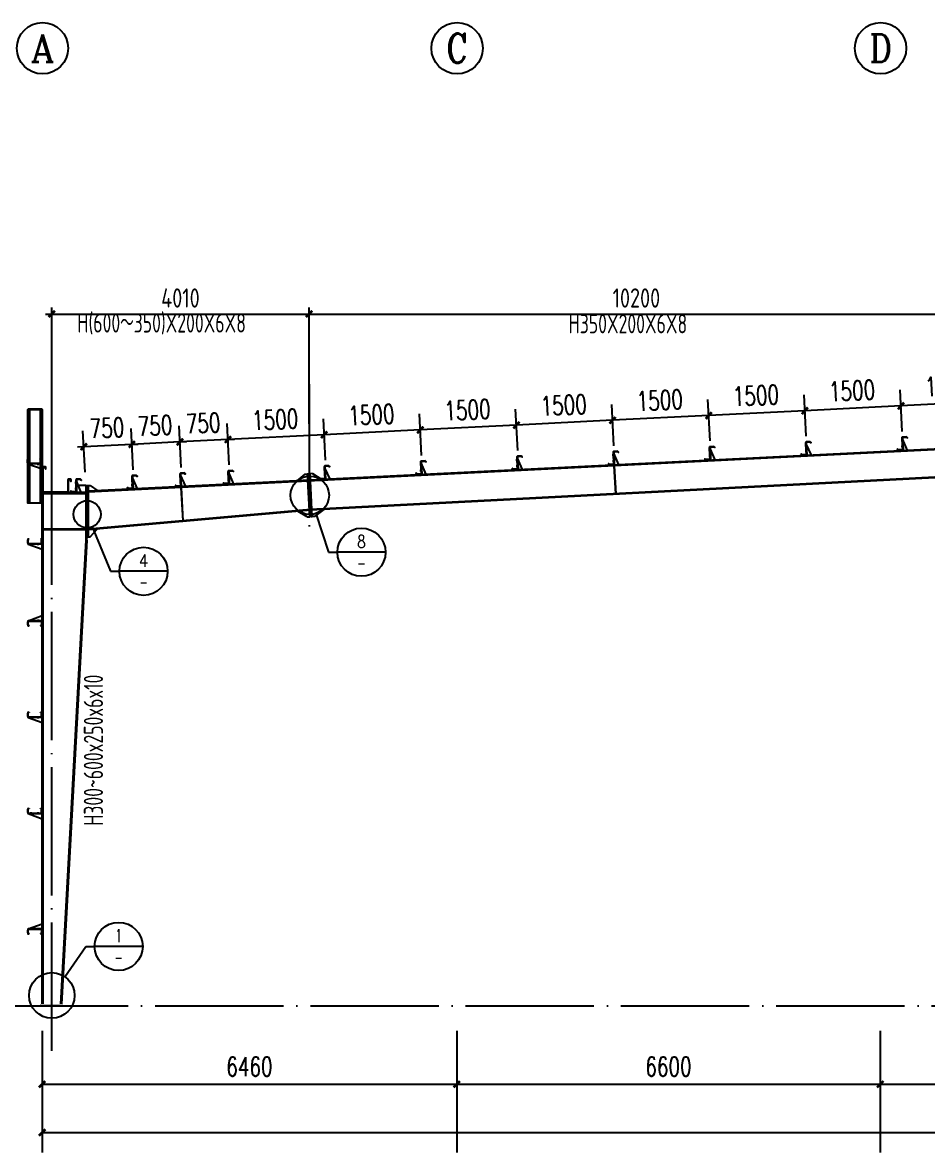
# Model space of a CAD drawing. Extents: x -89996 to 1006241, y -2176 to 440573.
# Drawn here: x 812289 to 826388, y 47293 to 64904 of the extents above; entities that cross this region are included whole.
import ezdxf
from ezdxf.enums import TextEntityAlignment as Align

# ---------------------------------------------------------------- set-up
doc = ezdxf.new("R2010")
doc.units = 0
doc.header["$LTSCALE"] = 1000
doc.header["$MEASUREMENT"] = 0
doc.linetypes.add('DOTE', pattern=[2.42, 2, -0.2, 0.02, -0.2])
for name, color, linetype in [('AXIS', 3, 'Continuous'), ('AXIS_DIM', 3, 'Continuous'), ('AXIS_TEXT', 7, 'Continuous'), ('DOTE', 1, 'DOTE'), ('GL', 150, 'Continuous'), ('GZ', 50, 'Continuous'), ('LT', 27, 'Continuous'), ('PUB_TEXT', 7, 'Continuous'), ('PZ', 202, 'Continuous'), ('TEXT', 7, 'Continuous'), ('天沟', 2, 'Continuous')]:
    doc.layers.add(name, color=color, linetype=linetype)
doc.styles.add('_TCH_AXIS', font='COMPLEX', dxfattribs={"bigfont": 'GBCBIG'})
doc.styles.add('_TCH_DIM_T3', font='SIMPLEX', dxfattribs={"width": 0.705882, "bigfont": 'GBCBIG'})
doc.styles.add('_TCH_LABEL', font='COMPLEX', dxfattribs={"bigfont": 'GBCBIG'})
doc.styles.add('TSSD_Dimension', font='Tssdeng.shx', dxfattribs={"width": 0.8, "bigfont": 'hztxt.shx'})
doc.styles.add('TSSD_Norm', font='tssdeng.shx', dxfattribs={"bigfont": 'hztxt.shx'})
doc.dimstyles.new('_TCH_ARCH&&100', dxfattribs={"dimtxt": 297.5, "dimasz": 100, "dimexe": 250, "dimexo": 300, "dimgap": 126.25, "dimtad": 1, "dimdec": 0, "dimzin": 0, "dimdsep": 46, "dimtxsty": '_TCH_DIM_T3', "dimblk": 'ARCHTICK', "dimcen": 0.09, "dimclrt": 7, "dimazin": 2, "dimtfac": 1, "dimtdec": 0, "dimtix": 1, "dimtmove": 2, "dimatfit": 3, "dimfxl": 0, "dimtolj": 1, "dimtzin": 0, "dimarcsym": 0})
doc.dimstyles.new('TCH_100_1', dxfattribs={"dimtxt": 297.5, "dimasz": 100, "dimexe": 250, "dimexo": 300, "dimgap": 126.25, "dimtad": 1, "dimdec": 0, "dimzin": 0, "dimdsep": 46, "dimtxsty": '_TCH_DIM_T3', "dimblk": 'ARCHTICK', "dimcen": 0.09, "dimclrd": 126, "dimclre": 126, "dimclrt": 7, "dimazin": 2, "dimtfac": 1, "dimtdec": 0, "dimtix": 1, "dimtmove": 2, "dimatfit": 3, "dimfxl": 0, "dimtolj": 1, "dimtzin": 0, "dimarcsym": 0})
doc.dimstyles.new('TSSD_100_100', dxfattribs={"dimtxt": 300, "dimasz": 100, "dimexe": 100, "dimexo": 250, "dimgap": 100, "dimtad": 1, "dimdec": 0, "dimzin": 0, "dimdsep": 46, "dimtxsty": 'TSSD_Dimension', "dimblk": 'ARCHTICK', "dimcen": 0, "dimdle": 100, "dimclrt": 7, "dimadec": 0, "dimazin": 0, "dimtfac": 1, "dimtdec": 0, "dimtix": 1, "dimtmove": 2, "dimatfit": 3, "dimfxl": 0, "dimtolj": 1, "dimtzin": 0, "dimarcsym": 0})

# ---------------------------------------------------------------- blocks, each defined once
blk = doc.blocks.new('4')
at = {"layer": 'LT', "color": 1, "linetype": 'Continuous'}
for p, q in [((1121054, 121886, -8), (1121014, 121884, -8)), ((1121054, 121886, -8), (1121014, 121884, -8)), ((1121058, 121794, -8), (1121019, 121792, -8)), ((1121058, 121794, -8), (1121019, 121792, -8))]:
    blk.add_line(p, q, dxfattribs=at)
at = {"layer": 'LT', "elevation": -8}
blk.add_lwpolyline([(1121032, 121929, -0.414214), (1121041, 121940), (1121097, 121943), (1121111, 121930), (1121113, 121932), (1121098, 121946), (1121038, 121943, 0.414214), (1121028, 121932), (1121037, 121755, -0.414214), (1121028, 121745), (1120972, 121742), (1120958, 121755), (1120956, 121753), (1120971, 121739), (1121031, 121742, 0.414214), (1121040, 121753), (1121032, 121929)], format="xyb", dxfattribs=at)
at = {"layer": 'LT', "elevation": -4}
for points in [[(1121032, 121924), (1121038, 121925), (1121047, 121733), (1121041, 121733)], [(1121038, 121915), (1121047, 121733), (1121117, 121736)]]:
    blk.add_lwpolyline(points, close=True, dxfattribs=at)
at = {"layer": 'LT', "color": 1, "linetype": 'Continuous'}
for points in [[(1121031, 121872, -8), (1121030, 121897, -8), (1121040, 121873, -8), (1121039, 121897, -8)], [(1121031, 121872, -8), (1121030, 121897, -8), (1121040, 121873, -8), (1121039, 121897, -8)], [(1121035, 121805, -8), (1121036, 121781, -8), (1121044, 121806, -8), (1121045, 121781, -8)], [(1121035, 121805, -8), (1121036, 121781, -8), (1121044, 121806, -8), (1121045, 121781, -8)]]:
    blk.add_solid(points, dxfattribs=at)
blk = doc.blocks.new('_ArchTick')
at = {"color": 0, "linetype": 'ByBlock', "const_width": 0.4}
blk.add_lwpolyline([(-0.5, -0.5), (0.5, 0.5)], dxfattribs=at)
blk = doc.blocks.new('*D1555')
at = {"layer": 'AXIS_DIM', "color": 0, "lineweight": -2, "transparency": 16777216}
for p, q in [((816754, 58648), (816754, 60461)), ((826954, 58792), (826954, 60461)), ((816654, 60361), (827054, 60361))]:
    blk.add_line(p, q, dxfattribs=at)
at = {"layer": 'Defpoints', "color": 0, "transparency": 16777216}
for p in [(826954, 60361), (826954, 58542, 4), (816754, 58398, -3)]:
    blk.add_point(p, dxfattribs=at)
at = {"layer": 'AXIS_DIM', "color": 0, "lineweight": -2, "transparency": 16777216, "xscale": 100, "yscale": 100, "zscale": 100, "rotation": 180}
blk.add_blockref('_ArchTick', (816754, 60361), dxfattribs=at)
at = {"layer": 'AXIS_DIM', "color": 0, "lineweight": -2, "transparency": 16777216, "xscale": 100, "yscale": 100, "zscale": 100}
blk.add_blockref('_ArchTick', (826954, 60361), dxfattribs=at)
at = {"layer": 'AXIS_DIM', "color": 7, "transparency": 16777216, "insert": (821854, 60611), "char_height": 300, "attachment_point": 5, "style": 'TSSD_Dimension'}
blk.add_mtext('\\A1;10200', dxfattribs=at)
blk = doc.blocks.new('*D1561')
at = {"color": 126, "lineweight": -2, "transparency": 16777216}
for p, q in [((825997, 58532), (825964, 59178)), ((827495, 58607), (827463, 59253)), ((827475, 59003), (825977, 58928))]:
    blk.add_line(p, q, dxfattribs=at)
at = {"layer": 'Defpoints', "color": 0, "transparency": 16777216}
for p in [(825977, 58928), (827510, 58308, 0), (826012, 58233, 0)]:
    blk.add_point(p, dxfattribs=at)
at = {"color": 126, "lineweight": -2, "transparency": 16777216, "xscale": 100, "yscale": 100, "zscale": 100}
for p, rotation in [((825977, 58928), 182.8624052262561), ((827475, 59003), 2.862405226256115)]:
    blk.add_blockref('_ArchTick', p, dxfattribs=dict(at, rotation=rotation))
at = {"color": 7, "transparency": 16777216, "insert": (826712, 59240), "char_height": 297.5, "attachment_point": 5, "rotation": 2.8624, "style": '_TCH_DIM_T3'}
blk.add_mtext('\\A1;1500', dxfattribs=at)
blk = doc.blocks.new('*D1562')
at = {"color": 126, "lineweight": -2, "transparency": 16777216}
for p, q in [((825997, 58532), (825964, 59178)), ((824499, 58457), (824466, 59103)), ((825977, 58928), (824479, 58853))]:
    blk.add_line(p, q, dxfattribs=at)
at = {"layer": 'Defpoints', "color": 0, "transparency": 16777216}
for p in [(824479, 58853), (824514, 58158, 0), (826012, 58233, 0)]:
    blk.add_point(p, dxfattribs=at)
at = {"color": 126, "lineweight": -2, "transparency": 16777216, "xscale": 100, "yscale": 100, "zscale": 100}
for p, rotation in [((825977, 58928), 2.862405226256115), ((824479, 58853), 182.8624052262561)]:
    blk.add_blockref('_ArchTick', p, dxfattribs=dict(at, rotation=rotation))
at = {"color": 7, "transparency": 16777216, "insert": (825214, 59166), "char_height": 297.5, "attachment_point": 5, "rotation": 2.8624, "style": '_TCH_DIM_T3'}
blk.add_mtext('\\A1;1500', dxfattribs=at)
blk = doc.blocks.new('*D1563')
at = {"color": 126, "lineweight": -2, "transparency": 16777216}
for p, q in [((823001, 58383), (822968, 59028)), ((824499, 58457), (824466, 59103)), ((824479, 58853), (822981, 58779))]:
    blk.add_line(p, q, dxfattribs=at)
at = {"layer": 'Defpoints', "color": 0, "transparency": 16777216}
for p in [(822981, 58779), (824514, 58158, 0), (823015, 58083, 0)]:
    blk.add_point(p, dxfattribs=at)
at = {"color": 126, "lineweight": -2, "transparency": 16777216, "xscale": 100, "yscale": 100, "zscale": 100}
for p, rotation in [((822981, 58779), 182.8624052262561), ((824479, 58853), 2.862405226256115)]:
    blk.add_blockref('_ArchTick', p, dxfattribs=dict(at, rotation=rotation))
at = {"color": 7, "transparency": 16777216, "insert": (823716, 59091), "char_height": 297.5, "attachment_point": 5, "rotation": 2.8624, "style": '_TCH_DIM_T3'}
blk.add_mtext('\\A1;1500', dxfattribs=at)
blk = doc.blocks.new('*D1564')
at = {"color": 126, "lineweight": -2, "transparency": 16777216}
for p, q in [((823001, 58383), (822968, 59028)), ((821502, 58308), (821470, 58953)), ((822981, 58779), (821482, 58704))]:
    blk.add_line(p, q, dxfattribs=at)
at = {"layer": 'Defpoints', "color": 0, "transparency": 16777216}
for p in [(821482, 58704), (821517, 58008, 0), (823015, 58083, 0)]:
    blk.add_point(p, dxfattribs=at)
at = {"color": 126, "lineweight": -2, "transparency": 16777216, "xscale": 100, "yscale": 100, "zscale": 100}
for p, rotation in [((822981, 58779), 2.862405226256115), ((821482, 58704), 182.8624052262561)]:
    blk.add_blockref('_ArchTick', p, dxfattribs=dict(at, rotation=rotation))
at = {"color": 7, "transparency": 16777216, "insert": (822218, 59016), "char_height": 297.5, "attachment_point": 5, "rotation": 2.8624, "style": '_TCH_DIM_T3'}
blk.add_mtext('\\A1;1500', dxfattribs=at)
blk = doc.blocks.new('*D1565')
at = {"color": 126, "lineweight": -2, "transparency": 16777216}
for p, q in [((820004, 58233), (819972, 58878)), ((821502, 58308), (821470, 58953)), ((821482, 58704), (819984, 58629))]:
    blk.add_line(p, q, dxfattribs=at)
at = {"layer": 'Defpoints', "color": 0, "transparency": 16777216}
for p in [(819984, 58629), (821517, 58008, 0), (820019, 57933, 0)]:
    blk.add_point(p, dxfattribs=at)
at = {"color": 126, "lineweight": -2, "transparency": 16777216, "xscale": 100, "yscale": 100, "zscale": 100}
for p, rotation in [((819984, 58629), 182.8624052262561), ((821482, 58704), 2.862405226256115)]:
    blk.add_blockref('_ArchTick', p, dxfattribs=dict(at, rotation=rotation))
at = {"color": 7, "transparency": 16777216, "insert": (820720, 58941), "char_height": 297.5, "attachment_point": 5, "rotation": 2.8624, "style": '_TCH_DIM_T3'}
blk.add_mtext('\\A1;1500', dxfattribs=at)
blk = doc.blocks.new('*D1566')
at = {"color": 126, "lineweight": -2, "transparency": 16777216}
for p, q in [((820004, 58233), (819972, 58878)), ((818506, 58158), (818474, 58804)), ((819984, 58629), (818486, 58554))]:
    blk.add_line(p, q, dxfattribs=at)
at = {"layer": 'Defpoints', "color": 0, "transparency": 16777216}
for p in [(818486, 58554), (818521, 57858, 0), (820019, 57933, 0)]:
    blk.add_point(p, dxfattribs=at)
at = {"color": 126, "lineweight": -2, "transparency": 16777216, "xscale": 100, "yscale": 100, "zscale": 100}
for p, rotation in [((819984, 58629), 2.862405226256115), ((818486, 58554), 182.8624052262561)]:
    blk.add_blockref('_ArchTick', p, dxfattribs=dict(at, rotation=rotation))
at = {"color": 7, "transparency": 16777216, "insert": (819222, 58866), "char_height": 297.5, "attachment_point": 5, "rotation": 2.8624, "style": '_TCH_DIM_T3'}
blk.add_mtext('\\A1;1500', dxfattribs=at)
blk = doc.blocks.new('*D1567')
at = {"color": 126, "lineweight": -2, "transparency": 16777216}
for p, q in [((817008, 58083), (816976, 58729)), ((818506, 58158), (818474, 58804)), ((818486, 58554), (816988, 58479))]:
    blk.add_line(p, q, dxfattribs=at)
at = {"layer": 'Defpoints', "color": 0, "transparency": 16777216}
for p in [(816988, 58479), (817023, 57783, 0), (818521, 57858, 0)]:
    blk.add_point(p, dxfattribs=at)
at = {"color": 126, "lineweight": -2, "transparency": 16777216, "xscale": 100, "yscale": 100, "zscale": 100}
for p, rotation in [((816988, 58479), 182.8624052262561), ((818486, 58554), 2.862405226256115)]:
    blk.add_blockref('_ArchTick', p, dxfattribs=dict(at, rotation=rotation))
at = {"color": 7, "transparency": 16777216, "insert": (817724, 58791), "char_height": 297.5, "attachment_point": 5, "rotation": 2.8624, "style": '_TCH_DIM_T3'}
blk.add_mtext('\\A1;1500', dxfattribs=at)
blk = doc.blocks.new('*D1568')
at = {"color": 126, "lineweight": -2, "transparency": 16777216}
for p, q in [((815510, 58008), (815478, 58654)), ((817008, 58083), (816976, 58729)), ((816988, 58479), (815490, 58404))]:
    blk.add_line(p, q, dxfattribs=at)
at = {"layer": 'Defpoints', "color": 0, "transparency": 16777216}
for p in [(815490, 58404), (817023, 57783, 0), (815525, 57708, 0)]:
    blk.add_point(p, dxfattribs=at)
at = {"color": 126, "lineweight": -2, "transparency": 16777216, "xscale": 100, "yscale": 100, "zscale": 100}
for p, rotation in [((815490, 58404), 182.8624052262561), ((816988, 58479), 2.862405226256115)]:
    blk.add_blockref('_ArchTick', p, dxfattribs=dict(at, rotation=rotation))
at = {"color": 7, "transparency": 16777216, "insert": (816225, 58716), "char_height": 297.5, "attachment_point": 5, "rotation": 2.8624, "style": '_TCH_DIM_T3'}
blk.add_mtext('\\A1;1500', dxfattribs=at)
blk = doc.blocks.new('*D1569')
at = {"color": 126, "lineweight": -2, "transparency": 16777216}
for p, q in [((815510, 58008), (815478, 58654)), ((814761, 57971), (814729, 58616)), ((814741, 58367), (814641, 58362)), ((815490, 58404), (814741, 58367)), ((815490, 58404), (815590, 58409))]:
    blk.add_line(p, q, dxfattribs=at)
at = {"layer": 'Defpoints', "color": 0, "transparency": 16777216}
for p in [(814741, 58367), (814776, 57671, 0), (815525, 57708, 0)]:
    blk.add_point(p, dxfattribs=at)
at = {"color": 126, "lineweight": -2, "transparency": 16777216, "xscale": 100, "yscale": 100, "zscale": 100}
for p, rotation in [((815490, 58404), 182.8624052262561), ((814741, 58367), 2.862405226256103)]:
    blk.add_blockref('_ArchTick', p, dxfattribs=dict(at, rotation=rotation))
at = {"color": 7, "transparency": 16777216, "insert": (815102, 58660), "char_height": 297.5, "attachment_point": 5, "rotation": 2.8624, "style": '_TCH_DIM_T3'}
blk.add_mtext('\\A1;750', dxfattribs=at)
blk = doc.blocks.new('*D1570')
at = {"color": 126, "lineweight": -2, "transparency": 16777216}
for p, q in [((814012, 57933), (813979, 58579)), ((814761, 57971), (814729, 58616)), ((813992, 58329), (813892, 58324)), ((814741, 58367), (813992, 58329)), ((814741, 58367), (814841, 58372))]:
    blk.add_line(p, q, dxfattribs=at)
at = {"layer": 'Defpoints', "color": 0, "transparency": 16777216}
for p in [(813992, 58329), (814027, 57634, 0), (814776, 57671, 0)]:
    blk.add_point(p, dxfattribs=at)
at = {"color": 126, "lineweight": -2, "transparency": 16777216, "xscale": 100, "yscale": 100, "zscale": 100}
for p, rotation in [((813992, 58329), 2.862405226256103), ((814741, 58367), 182.8624052262561)]:
    blk.add_blockref('_ArchTick', p, dxfattribs=dict(at, rotation=rotation))
at = {"color": 7, "transparency": 16777216, "insert": (814353, 58622), "char_height": 297.5, "attachment_point": 5, "rotation": 2.8624, "style": '_TCH_DIM_T3'}
blk.add_mtext('\\A1;750', dxfattribs=at)
blk = doc.blocks.new('*D1571')
at = {"color": 126, "lineweight": -2, "transparency": 16777216}
for p, q in [((813263, 57896), (813230, 58541)), ((814012, 57933), (813979, 58579)), ((813992, 58329), (813243, 58292)), ((813992, 58329), (814092, 58334)), ((813243, 58292), (813143, 58287))]:
    blk.add_line(p, q, dxfattribs=at)
at = {"layer": 'Defpoints', "color": 0, "transparency": 16777216}
for p in [(813243, 58292), (813278, 57596, 0), (814027, 57634, 0)]:
    blk.add_point(p, dxfattribs=at)
at = {"color": 126, "lineweight": -2, "transparency": 16777216, "xscale": 100, "yscale": 100, "zscale": 100}
for p, rotation in [((813243, 58292), 2.862405226256103), ((813992, 58329), 182.8624052262561)]:
    blk.add_blockref('_ArchTick', p, dxfattribs=dict(at, rotation=rotation))
at = {"color": 7, "transparency": 16777216, "insert": (813604, 58585), "char_height": 297.5, "attachment_point": 5, "rotation": 2.8624, "style": '_TCH_DIM_T3'}
blk.add_mtext('\\A1;750', dxfattribs=at)
blk = doc.blocks.new('*D1572')
at = {"layer": 'AXIS_DIM', "color": 0, "lineweight": -2, "transparency": 16777216}
for p, q in [((812744, 58023), (812744, 60461)), ((816754, 58648), (816754, 60461)), ((812644, 60361), (816854, 60361))]:
    blk.add_line(p, q, dxfattribs=at)
at = {"layer": 'Defpoints', "color": 0, "transparency": 16777216}
for p in [(816754, 60361), (816754, 58398, -7), (812744, 57773)]:
    blk.add_point(p, dxfattribs=at)
at = {"layer": 'AXIS_DIM', "color": 0, "lineweight": -2, "transparency": 16777216, "xscale": 100, "yscale": 100, "zscale": 100, "rotation": 180}
blk.add_blockref('_ArchTick', (812744, 60361), dxfattribs=at)
at = {"layer": 'AXIS_DIM', "color": 0, "lineweight": -2, "transparency": 16777216, "xscale": 100, "yscale": 100, "zscale": 100}
blk.add_blockref('_ArchTick', (816754, 60361), dxfattribs=at)
at = {"layer": 'AXIS_DIM', "color": 7, "transparency": 16777216, "insert": (814749, 60611), "char_height": 300, "attachment_point": 5, "style": 'TSSD_Dimension'}
blk.add_mtext('\\A1;4010', dxfattribs=at)
blk = doc.blocks.new('*D2713')
at = {"layer": 'AXIS', "color": 0, "lineweight": -2, "transparency": 16777216}
for p, q in [((812594, 49188), (812594, 47354)), ((852204, 49188), (852204, 47354)), ((812594, 47604), (852204, 47604))]:
    blk.add_line(p, q, dxfattribs=at)
at = {"layer": 'Defpoints', "color": 0, "transparency": 16777216}
for p in [(812594, 49488), (852204, 49488), (852204, 47604)]:
    blk.add_point(p, dxfattribs=at)
at = {"layer": 'AXIS', "color": 0, "lineweight": -2, "transparency": 16777216, "xscale": 100, "yscale": 100, "zscale": 100, "rotation": 180}
blk.add_blockref('_ArchTick', (812594, 47604), dxfattribs=at)
at = {"layer": 'AXIS', "color": 0, "lineweight": -2, "transparency": 16777216, "xscale": 100, "yscale": 100, "zscale": 100}
blk.add_blockref('_ArchTick', (852204, 47604), dxfattribs=at)
at = {"layer": 'AXIS', "color": 7, "transparency": 16777216, "insert": (832399, 47879), "char_height": 297.5, "attachment_point": 5, "style": '_TCH_DIM_T3'}
blk.add_mtext('\\A1;39610', dxfattribs=at)
blk = doc.blocks.new('*D2714')
at = {"layer": 'AXIS', "color": 0, "lineweight": -2, "transparency": 16777216}
for p, q in [((812594, 49188), (812594, 48105)), ((819054, 49188), (819054, 48105)), ((812594, 48355), (819054, 48355))]:
    blk.add_line(p, q, dxfattribs=at)
at = {"layer": 'Defpoints', "color": 0, "transparency": 16777216}
for p in [(812594, 49488), (819054, 49488), (819054, 48355)]:
    blk.add_point(p, dxfattribs=at)
at = {"layer": 'AXIS', "color": 0, "lineweight": -2, "transparency": 16777216, "xscale": 100, "yscale": 100, "zscale": 100, "rotation": 180}
blk.add_blockref('_ArchTick', (812594, 48355), dxfattribs=at)
at = {"layer": 'AXIS', "color": 0, "lineweight": -2, "transparency": 16777216, "xscale": 100, "yscale": 100, "zscale": 100}
blk.add_blockref('_ArchTick', (819054, 48355), dxfattribs=at)
at = {"layer": 'AXIS', "color": 7, "transparency": 16777216, "insert": (815824, 48630), "char_height": 297.5, "attachment_point": 5, "style": '_TCH_DIM_T3'}
blk.add_mtext('\\A1;6460', dxfattribs=at)
blk = doc.blocks.new('*D2715')
at = {"layer": 'AXIS', "color": 0, "lineweight": -2, "transparency": 16777216}
for p, q in [((819054, 49188), (819054, 48105)), ((825654, 49188), (825654, 48105)), ((819054, 48355), (825654, 48355))]:
    blk.add_line(p, q, dxfattribs=at)
at = {"layer": 'Defpoints', "color": 0, "transparency": 16777216}
for p in [(819054, 49488), (825654, 49488), (825654, 48355)]:
    blk.add_point(p, dxfattribs=at)
at = {"layer": 'AXIS', "color": 0, "lineweight": -2, "transparency": 16777216, "xscale": 100, "yscale": 100, "zscale": 100, "rotation": 180}
blk.add_blockref('_ArchTick', (819054, 48355), dxfattribs=at)
at = {"layer": 'AXIS', "color": 0, "lineweight": -2, "transparency": 16777216, "xscale": 100, "yscale": 100, "zscale": 100}
blk.add_blockref('_ArchTick', (825654, 48355), dxfattribs=at)
at = {"layer": 'AXIS', "color": 7, "transparency": 16777216, "insert": (822354, 48630), "char_height": 297.5, "attachment_point": 5, "style": '_TCH_DIM_T3'}
blk.add_mtext('\\A1;6600', dxfattribs=at)
blk = doc.blocks.new('*D2716')
at = {"layer": 'AXIS', "color": 0, "lineweight": -2, "transparency": 16777216}
for p, q in [((825654, 49188), (825654, 48105)), ((832254, 49188), (832254, 48105)), ((825654, 48355), (832254, 48355))]:
    blk.add_line(p, q, dxfattribs=at)
at = {"layer": 'Defpoints', "color": 0, "transparency": 16777216}
for p in [(825654, 49488), (832254, 49488), (832254, 48355)]:
    blk.add_point(p, dxfattribs=at)
at = {"layer": 'AXIS', "color": 0, "lineweight": -2, "transparency": 16777216, "xscale": 100, "yscale": 100, "zscale": 100, "rotation": 180}
blk.add_blockref('_ArchTick', (825654, 48355), dxfattribs=at)
at = {"layer": 'AXIS', "color": 0, "lineweight": -2, "transparency": 16777216, "xscale": 100, "yscale": 100, "zscale": 100}
blk.add_blockref('_ArchTick', (832254, 48355), dxfattribs=at)
at = {"layer": 'AXIS', "color": 7, "transparency": 16777216, "insert": (828954, 48630), "char_height": 297.5, "attachment_point": 5, "style": '_TCH_DIM_T3'}
blk.add_mtext('\\A1;6600', dxfattribs=at)

msp = doc.modelspace()

# ---------------------------------------------------------------- linework, layer by layer
at = {"elevation": 0}
for points in [[(821511.83, 57995.74), (821503.34, 57995.32), (821529.39, 57559.64), (821537.88, 57560.16)], [(814765.71, 57658.01), (814757.19, 57658.01), (814785.42, 57137.47), (814793.88, 57138.47)]]:
    msp.add_lwpolyline(points, close=True, dxfattribs=at)
at = {"layer": 'AXIS'}
for p, q in [((816858.53, 57250.75), (817056.17, 56648.05)), ((813375.18, 57042.89), (813660.69, 56350.47)), ((817056.17, 56648.05), (817194.87, 56648.05)), ((817944.87, 56648.05), (817194.87, 56648.05)), ((813660.69, 56350.47), (813799.39, 56350.47)), ((814549.39, 56350.47), (813799.39, 56350.47)), ((812946.21, 50031.57), (813272.33, 50503.05)), ((813272.33, 50503.05), (813411.03, 50503.05)), ((814161.03, 50503.05), (813411.03, 50503.05)), ((812594.31, 48573.34), (812594.31, 47292.61)), ((819054.31, 48573.34), (819054.31, 47292.61)), ((825654.31, 48573.34), (825654.31, 47292.61))]:
    msp.add_line(p, q, dxfattribs=at)
for centre, radius in [((812599.54, 64503.53), 400), ((819059.54, 64503.53), 400), ((825659.54, 64503.53), 400), ((816765.16, 57535.45), 299.62), ((813294.31, 57239.01), 212.13), ((817569.87, 56648.05), 375), ((814174.39, 56350.47), 375), ((813786.03, 50503.05), 375), ((812744.31, 49739.68), 354.91)]:
    msp.add_circle(centre, radius, dxfattribs=at)
at = {"layer": 'DOTE'}
for p, q in [((816754.27, 59270.03, -2.58), (816754.27, 57039.91, -2.58)), ((812744.31, 48877.58, 4.02), (812744.31, 58630.61, 4.02)), ((811933.05, 49577.28, 4.01), (852895.65, 49577.25, 3.99))]:
    msp.add_line(p, q, dxfattribs=at)
at = {"layer": 'GL', "extrusion": (0.000390955, 1.93016e-05, 1)}
for p, q in [((832254.29, 58532.87), (813313.09, 57585.81)), ((832254.31, 58544.88, 0), (813313.1, 57597.82, 0)), ((826977.63, 57841.99, -0.92), (816776.53, 57313.05, -10.55)), ((826977.61, 57829.98, -0.92), (816777.11, 57301.06, -10.55))]:
    msp.add_line(p, q, dxfattribs=at)
at = {"layer": 'GL'}
for p, q in [((816777.44, 57313.07, -10.55), (813314.31, 57008.02, 4.02)), ((816777.44, 57313.07, -10.55), (813314.31, 57008.02, 4.02)), ((816778.92, 57301.16, -10.55), (813314.31, 56995.93, 4.02)), ((816778.92, 57301.16, -10.55), (813314.31, 56995.93, 4.02))]:
    msp.add_line(p, q, dxfattribs=at)
at = {"layer": 'GZ'}
for p, q in [((812594.31, 49602.25, 8.01), (812594.31, 57563.25, 3.84)), ((812608.31, 49602.25, 8.01), (812608.31, 57563.25, 3.84)), ((813274.31, 57009.55, 0.13), (812608.31, 57009.55, 0.06)), ((813274.31, 57009.55, 0.13), (812608.31, 57009.55, 0.06)), ((813274.31, 56995.55, 0.13), (812608.31, 56995.55, 0.06)), ((813274.31, 56995.55, 0.13), (812608.31, 56995.55, 0.06)), ((813274.31, 56835.55, 4.02), (812880.31, 49602.25, 3.99)), ((813288.31, 56835.55, 4.02), (812894.31, 49602.25, 3.99))]:
    msp.add_line(p, q, dxfattribs=at)
at = {"layer": 'GZ', "elevation": 1.96}
msp.add_lwpolyline([(812594.31, 57563.25), (813274.31, 57563.25), (813274.31, 57577.25), (812594.31, 57577.25)], close=True, dxfattribs=at)
at = {"layer": 'LT'}
for p, q in [((812369.31, 58862.63, 3.99), (812369.31, 58810.13, 3.99)), ((812372.68, 58813.5, 3.99), (812372.68, 58859.25, 3.99)), ((812594.31, 58877.25, 3.99), (812374.31, 58877.25, 3.99)), ((812374.31, 58877.25, 3.99), (812374.31, 58873.88, 3.99)), ((812374.31, 58873.88, 3.99), (812594.31, 58873.88, 3.99)), ((812578.06, 58873.88, 3.99), (812380.56, 58873.88, 3.99)), ((812383.93, 58870.5, 3.99), (812574.68, 58870.5, 3.99)), ((812585.93, 58859.25, 3.99), (812585.93, 58813.5, 3.99)), ((812589.31, 58810.13, 3.99), (812589.31, 58862.63, 3.99)), ((812594.31, 58873.88, 3.99), (812594.31, 58877.25, 3.99)), ((812380.56, 58798.88, 3.99), (812391.81, 58798.88, 3.99)), ((812391.81, 58802.25, 3.99), (812383.93, 58802.25, 3.99)), ((812391.81, 58798.88, 3.99), (812391.81, 58802.25, 3.99)), ((812566.81, 58802.25, 3.99), (812566.81, 58798.88, 3.99)), ((812574.68, 58802.25, 3.99), (812566.81, 58802.25, 3.99)), ((812566.81, 58798.88, 3.99), (812578.06, 58798.88, 3.99)), ((812368.08, 58040.22, 3.99), (812368.08, 58092.72, 3.99)), ((812371.46, 58089.35, 3.99), (812371.46, 58043.6, 3.99)), ((812373.08, 58025.6, 3.99), (812373.08, 58028.97, 3.99)), ((812373.08, 58028.97, 3.99), (812593.08, 58028.97, 3.99)), ((812593.08, 58025.6, 3.99), (812373.08, 58025.6, 3.99)), ((812373.08, 58025.6, 3.99), (812593.08, 57945.97, 3.99)), ((812379.33, 58103.97, 3.99), (812390.58, 58103.97, 3.99)), ((812576.83, 58028.97, 3.99), (812379.33, 58028.97, 3.99)), ((812390.58, 58100.6, 3.99), (812382.71, 58100.6, 3.99)), ((812382.71, 58032.35, 3.99), (812573.46, 58032.35, 3.99)), ((812390.58, 58103.97, 3.99), (812390.58, 58100.6, 3.99)), ((812421.23, 58006.43, 3.99), (812421.23, 58044.77, 3.99)), ((812531.67, 58006.43, 3.99), (812531.67, 58044.77, 3.99)), ((812565.58, 58100.6, 3.99), (812565.58, 58103.97, 3.99)), ((812565.58, 58103.97, 3.99), (812576.83, 58103.97, 3.99)), ((812573.46, 58100.6, 3.99), (812565.58, 58100.6, 3.99)), ((812584.71, 58043.6, 3.99), (812584.71, 58089.35, 3.99)), ((812588.08, 58092.72, 3.99), (812588.08, 58040.22, 3.99)), ((812593.08, 58028.97, 3.99), (812593.08, 58025.6, 3.99)), ((812369.31, 56788.5, 3.99), (812369.31, 56841, 3.99)), ((812372.68, 56837.63, 3.99), (812372.68, 56791.88, 3.99)), ((812374.31, 56773.88, 3.99), (812374.31, 56777.25, 3.99)), ((812374.31, 56777.25, 3.99), (812594.31, 56777.25, 3.99)), ((812594.31, 56773.88, 3.99), (812374.31, 56773.88, 3.99)), ((812374.31, 56773.88, 3.99), (812594.31, 56694.25, 3.99)), ((812380.56, 56852.25, 3.99), (812391.81, 56852.25, 3.99)), ((812578.06, 56777.25, 3.99), (812380.56, 56777.25, 3.99)), ((812391.81, 56848.88, 3.99), (812383.93, 56848.88, 3.99)), ((812383.93, 56780.63, 3.99), (812574.68, 56780.63, 3.99)), ((812391.81, 56852.25, 3.99), (812391.81, 56848.88, 3.99)), ((812422.46, 56758.43, 3.99), (812422.46, 56796.77, 3.99)), ((812532.89, 56758.08, 3.99), (812532.89, 56796.42, 3.99)), ((812566.81, 56848.88, 3.99), (812566.81, 56852.25, 3.99)), ((812566.81, 56852.25, 3.99), (812578.06, 56852.25, 3.99)), ((812574.68, 56848.88, 3.99), (812566.81, 56848.88, 3.99)), ((812585.93, 56791.88, 3.99), (812585.93, 56837.63, 3.99)), ((812589.31, 56841, 3.99), (812589.31, 56788.5, 3.99)), ((812594.31, 56777.25, 3.99), (812594.31, 56773.88, 3.99)), ((812374.31, 55580.66, 4.01), (812594.31, 55660.28, 4.01)), ((812369.31, 55566.03, 4.01), (812369.31, 55513.53, 4.01)), ((812372.68, 55516.91, 4.01), (812372.68, 55562.66, 4.01)), ((812594.31, 55580.66, 4.01), (812374.31, 55580.66, 4.01)), ((812374.31, 55580.66, 4.01), (812374.31, 55577.28, 4.01)), ((812374.31, 55577.28, 4.01), (812594.31, 55577.28, 4.01)), ((812578.06, 55577.28, 4.01), (812380.56, 55577.28, 4.01)), ((812380.56, 55502.28, 4.01), (812391.81, 55502.28, 4.01)), ((812383.93, 55573.91, 4.01), (812574.68, 55573.91, 4.01)), ((812391.81, 55505.66, 4.01), (812383.93, 55505.66, 4.01)), ((812391.81, 55502.28, 4.01), (812391.81, 55505.66, 4.01)), ((812422.46, 55599.83, 4.01), (812422.46, 55561.49, 4.01)), ((812532.89, 55599.83, 4.01), (812532.89, 55561.49, 4.01)), ((812566.81, 55505.66, 4.01), (812566.81, 55502.28, 4.01)), ((812574.68, 55505.66, 4.01), (812566.81, 55505.66, 4.01)), ((812566.81, 55502.28, 4.01), (812578.06, 55502.28, 4.01)), ((812585.93, 55562.66, 4.01), (812585.93, 55516.91, 4.01)), ((812589.31, 55513.53, 4.01), (812589.31, 55566.03, 4.01)), ((812594.31, 55577.28, 4.01), (812594.31, 55580.66, 4.01)), ((812369.31, 54088.53, 4.01), (812369.31, 54141.03, 4.01)), ((812372.68, 54137.66, 4.01), (812372.68, 54091.91, 4.01)), ((812374.31, 54073.91, 4.01), (812374.31, 54077.28, 4.01)), ((812374.31, 54077.28, 4.01), (812594.31, 54077.28, 4.01)), ((812594.31, 54073.91, 4.01), (812374.31, 54073.91, 4.01)), ((812374.31, 54073.91, 4.01), (812594.31, 53994.28, 4.01)), ((812380.56, 54152.28, 4.01), (812391.81, 54152.28, 4.01)), ((812578.06, 54077.28, 4.01), (812380.56, 54077.28, 4.01)), ((812391.81, 54148.91, 4.01), (812383.93, 54148.91, 4.01)), ((812383.93, 54080.66, 4.01), (812574.68, 54080.66, 4.01)), ((812391.81, 54152.28, 4.01), (812391.81, 54148.91, 4.01)), ((812422.46, 54054.74, 4.01), (812422.46, 54093.08, 4.01)), ((812532.89, 54054.74, 4.01), (812532.89, 54093.08, 4.01)), ((812566.81, 54148.91, 4.01), (812566.81, 54152.28, 4.01)), ((812566.81, 54152.28, 4.01), (812578.06, 54152.28, 4.01)), ((812574.68, 54148.91, 4.01), (812566.81, 54148.91, 4.01)), ((812585.93, 54091.91, 4.01), (812585.93, 54137.66, 4.01)), ((812589.31, 54141.03, 4.01), (812589.31, 54088.53, 4.01)), ((812594.31, 54077.28, 4.01), (812594.31, 54073.91, 4.01)), ((812369.31, 52588.5, 3.99), (812369.31, 52641, 3.99)), ((812372.68, 52637.63, 3.99), (812372.68, 52591.88, 3.99)), ((812374.31, 52573.88, 3.99), (812374.31, 52577.25, 3.99)), ((812374.31, 52577.25, 3.99), (812594.31, 52577.25, 3.99)), ((812594.31, 52573.88, 3.99), (812374.31, 52573.88, 3.99)), ((812374.31, 52573.88, 3.99), (812594.31, 52494.25, 3.99)), ((812380.56, 52652.25, 3.99), (812391.81, 52652.25, 3.99)), ((812578.06, 52577.25, 3.99), (812380.56, 52577.25, 3.99)), ((812391.81, 52648.88, 3.99), (812383.93, 52648.88, 3.99)), ((812383.93, 52580.63, 3.99), (812574.68, 52580.63, 3.99)), ((812391.81, 52652.25, 3.99), (812391.81, 52648.88, 3.99)), ((812422.46, 52558.43, 3.99), (812422.46, 52596.77, 3.99)), ((812532.89, 52558.43, 3.99), (812532.89, 52596.77, 3.99)), ((812566.81, 52648.88, 3.99), (812566.81, 52652.25, 3.99)), ((812566.81, 52652.25, 3.99), (812578.06, 52652.25, 3.99)), ((812574.68, 52648.88, 3.99), (812566.81, 52648.88, 3.99)), ((812585.93, 52591.88, 3.99), (812585.93, 52637.63, 3.99)), ((812589.31, 52641, 3.99), (812589.31, 52588.5, 3.99)), ((812594.31, 52577.25, 3.99), (812594.31, 52573.88, 3.99)), ((812369.31, 50762.63, 3.99), (812369.31, 50710.13, 3.99)), ((812372.68, 50713.5, 3.99), (812372.68, 50759.25, 3.99)), ((812374.31, 50777.25, 3.99), (812594.31, 50856.88, 3.99)), ((812594.31, 50777.25, 3.99), (812374.31, 50777.25, 3.99)), ((812374.31, 50777.25, 3.99), (812374.31, 50773.88, 3.99)), ((812374.31, 50773.88, 3.99), (812594.31, 50773.88, 3.99)), ((812578.06, 50773.88, 3.99), (812380.56, 50773.88, 3.99)), ((812383.93, 50770.5, 3.99), (812574.68, 50770.5, 3.99)), ((812585.93, 50759.25, 3.99), (812585.93, 50713.5, 3.99)), ((812589.31, 50710.13, 3.99), (812589.31, 50762.63, 3.99)), ((812594.31, 50773.88, 3.99), (812594.31, 50777.25, 3.99)), ((812380.56, 50698.88, 3.99), (812391.81, 50698.88, 3.99)), ((812391.81, 50702.25, 3.99), (812383.93, 50702.25, 3.99)), ((812391.81, 50698.88, 3.99), (812391.81, 50702.25, 3.99)), ((812566.81, 50702.25, 3.99), (812566.81, 50698.88, 3.99)), ((812574.68, 50702.25, 3.99), (812566.81, 50702.25, 3.99)), ((812566.81, 50698.88, 3.99), (812578.06, 50698.88, 3.99))]:
    msp.add_line(p, q, dxfattribs=at)
at = {"layer": 'LT', "color": 1, "linetype": 'Continuous'}
for p, q in [((812422.46, 50792.71, 3.99), (812422.46, 50754.36, 3.99)), ((812532.89, 50792.71, 3.99), (812532.89, 50754.36, 3.99))]:
    msp.add_line(p, q, dxfattribs=at)
at = {"layer": 'LT', "elevation": 3.92}
for points in [[(812594.31, 57413.52), (812370.68, 57413.52), (812370.68, 58873.88), (812594.31, 58873.88)], [(812564.31, 57413.52), (812400.68, 57413.52), (812400.68, 58873.88), (812564.31, 58873.88)]]:
    msp.add_lwpolyline(points, close=True, dxfattribs=at)
at = {"layer": 'LT'}
for centre, start, end in [((812380.56, 58862.63, 3.99), 90.000036, 180.000036), ((812383.93, 58859.25, 3.99), 90.000036, 180.000036), ((812574.68, 58859.25, 3.99), 0.000036, 90.000036), ((812578.06, 58862.63, 3.99), 0.000036, 90.000036), ((812380.56, 58810.13, 3.99), 180.000036, 270.000036), ((812383.93, 58813.5, 3.99), 180.000036, 270.000036), ((812574.68, 58813.5, 3.99), 270.000036, 0.000036), ((812578.06, 58810.13, 3.99), 270.000036, 0.000036), ((812379.33, 58092.72, 3.99), 90, 180), ((812379.33, 58040.22, 3.99), 180, 270), ((812382.71, 58089.35, 3.99), 90, 180), ((812382.71, 58043.6, 3.99), 180, 270), ((812573.46, 58089.35, 3.99), 0, 90), ((812573.46, 58043.6, 3.99), 270, 0), ((812576.83, 58092.72, 3.99), 0, 90), ((812576.83, 58040.22, 3.99), 270, 0), ((812380.56, 56841, 3.99), 90, 180), ((812380.56, 56788.5, 3.99), 180, 270), ((812383.93, 56837.63, 3.99), 90, 180), ((812383.93, 56791.88, 3.99), 180, 270), ((812574.68, 56837.63, 3.99), 360, 90), ((812574.68, 56791.88, 3.99), 270, 360), ((812578.06, 56841, 3.99), 360, 90), ((812578.06, 56788.5, 3.99), 270, 360), ((812380.56, 55566.03, 4.01), 90, 180), ((812380.56, 55513.53, 4.01), 180, 270), ((812383.93, 55562.66, 4.01), 90, 180), ((812383.93, 55516.91, 4.01), 180, 270), ((812574.68, 55562.66, 4.01), 0, 90), ((812574.68, 55516.91, 4.01), 270, 0), ((812578.06, 55566.03, 4.01), 0, 90), ((812578.06, 55513.53, 4.01), 270, 0), ((812380.56, 54141.03, 4.01), 90, 180), ((812380.56, 54088.53, 4.01), 180, 270), ((812383.93, 54137.66, 4.01), 90, 180), ((812383.93, 54091.91, 4.01), 180, 270), ((812574.68, 54137.66, 4.01), 0, 90), ((812574.68, 54091.91, 4.01), 270, 0), ((812578.06, 54141.03, 4.01), 0, 90), ((812578.06, 54088.53, 4.01), 270, 0), ((812380.56, 52641, 3.99), 90, 180), ((812380.56, 52588.5, 3.99), 180, 270), ((812383.93, 52637.63, 3.99), 90, 180), ((812383.93, 52591.88, 3.99), 180, 270), ((812574.68, 52637.63, 3.99), 360, 90), ((812574.68, 52591.88, 3.99), 270, 360), ((812578.06, 52641, 3.99), 360, 90), ((812578.06, 52588.5, 3.99), 270, 360), ((812380.56, 50762.63, 3.99), 90, 180), ((812383.93, 50759.25, 3.99), 90, 180), ((812574.68, 50759.25, 3.99), 0, 90), ((812578.06, 50762.63, 3.99), 0, 90), ((812380.56, 50710.13, 3.99), 180, 270), ((812383.93, 50713.5, 3.99), 180, 270), ((812574.68, 50713.5, 3.99), 270, 0), ((812578.06, 50710.13, 3.99), 270, 0)]:
    msp.add_arc(centre, 11.25, start, end, dxfattribs=at)
for points in [[(812433.48, 58032.35, 3.99), (812408.99, 58032.35, 3.99), (812433.48, 58025.6, 3.99), (812408.99, 58025.6, 3.99)], [(812543.91, 58032.35, 3.99), (812519.42, 58032.35, 3.99), (812543.91, 58025.6, 3.99), (812519.42, 58025.6, 3.99)], [(812434.7, 56780.63, 3.99), (812410.21, 56780.63, 3.99), (812434.7, 56773.88, 3.99), (812410.21, 56773.88, 3.99)], [(812545.14, 56780.29, 3.99), (812520.65, 56780.29, 3.99), (812545.14, 56773.54, 3.99), (812520.65, 56773.54, 3.99)], [(812434.7, 55573.91, 4.01), (812410.21, 55573.91, 4.01), (812434.7, 55580.66, 4.01), (812410.21, 55580.66, 4.01)], [(812545.14, 55573.91, 4.01), (812520.65, 55573.91, 4.01), (812545.14, 55580.66, 4.01), (812520.65, 55580.66, 4.01)], [(812434.7, 54080.66, 4.01), (812410.21, 54080.66, 4.01), (812434.7, 54073.91, 4.01), (812410.21, 54073.91, 4.01)], [(812545.14, 54080.66, 4.01), (812520.65, 54080.66, 4.01), (812545.14, 54073.91, 4.01), (812520.65, 54073.91, 4.01)], [(812434.7, 52580.63, 3.99), (812410.21, 52580.63, 3.99), (812434.7, 52573.88, 3.99), (812410.21, 52573.88, 3.99)], [(812545.14, 52580.63, 3.99), (812520.65, 52580.63, 3.99), (812545.14, 52573.88, 3.99), (812520.65, 52573.88, 3.99)]]:
    msp.add_solid(points, dxfattribs=at)
at = {"layer": 'LT', "color": 1, "linetype": 'Continuous'}
for points in [[(812434.7, 50770.5, 3.99), (812410.21, 50770.5, 3.99), (812434.7, 50777.25, 3.99), (812410.21, 50777.25, 3.99)], [(812545.14, 50770.5, 3.99), (812520.65, 50770.5, 3.99), (812545.14, 50777.25, 3.99), (812520.65, 50777.25, 3.99)]]:
    msp.add_solid(points, dxfattribs=at)
at = {"layer": 'PZ', "extrusion": (0.001015, -0.01107, 0.999938)}
for p, q in [((816689.18, 57866.61, -1.43), (816560.53, 57760.19, -3.92)), ((816689.18, 57866.61, -1.43), (816560.53, 57760.19, -3.92)), ((816689.18, 57866.61, -1.43), (816729.12, 57868.68, -1.45)), ((816689.18, 57866.61, -1.43), (816729.12, 57868.68, -1.45)), ((816809.01, 57872.82, -1.48), (816769.07, 57870.75, -1.47)), ((816809.01, 57872.82, -1.48), (816769.07, 57870.75, -1.47)), ((816809.01, 57872.82, -1.48), (816946.99, 57780.28, -2.2)), ((816809.01, 57872.82, -1.48), (816953.61, 57779.85, -3.92)), ((816723.72, 57199.74, -4.49), (816585.28, 57284.1, -9.74)), ((816723.72, 57199.74, -4.49), (816763.67, 57201.81, -4.51)), ((816723.72, 57199.74, -4.49), (816763.67, 57201.81, -4.51)), ((816843.56, 57205.95, -4.55), (816803.62, 57203.88, -4.53)), ((816843.56, 57205.95, -4.55), (816803.62, 57203.88, -4.53))]:
    msp.add_line(p, q, dxfattribs=at)
at = {"layer": 'PZ'}
for p, q in [((813274.31, 57687.25, 4.02), (813130.5, 57687.25, 1.96)), ((813274.31, 57687.25, 4.02), (813244.31, 57687.25, 4.02)), ((813274.31, 57687.25, 4.02), (813274.31, 56835.55, 4.02)), ((813274.31, 57687.25, 4.02), (813314.31, 57687.25, 4.02)), ((813294.31, 56885.55, 4.02), (813294.31, 57687.25, 4.02)), ((813314.31, 57687.25, 4.02), (813344.3, 57687.85, 4.02)), ((813314.31, 57687.25, 4.02), (813344.3, 57687.85, 4.02)), ((813314.31, 56885.55, 4.02), (813314.31, 57687.25, 4.02)), ((813344.3, 57687.85, 4.02), (813461.85, 57605.44, 0.06)), ((813288.31, 56835.55, 0.15), (813294.31, 56885.55, 4.02)), ((813294.31, 56885.55, 4.02), (813314.31, 56885.55, 4.02)), ((813294.31, 56885.55, 4.02), (813314.31, 56885.55, 4.02)), ((813314.31, 56885.55, 4.02), (813344.31, 56885.55, 4.02)), ((813344.31, 56885.55, 4.02), (813458.36, 57014.1, 3.92)), ((813274.31, 56835.55, 4.02), (813288.31, 56835.55, 0.15))]:
    msp.add_line(p, q, dxfattribs=at)
at = {"layer": 'PZ', "extrusion": (0.000134453, -0.011116, 0.999938)}
msp.add_line((816843.56, 57205.95, -4.49), (816988.62, 57312.03, -10.35), dxfattribs=at)
at = {"layer": 'PZ', "extrusion": (0.001015, -0.01107, 0.999938), "elevation": 186.75}
for points in [[(816783.23, 57208.47), (816763.25, 57207.43), (816728.7, 57874.3), (816748.68, 57875.33)], [(816783.23, 57208.47), (816763.25, 57207.43), (816728.7, 57874.3), (816748.68, 57875.33)], [(816783.23, 57208.47), (816803.2, 57209.5), (816768.65, 57876.37), (816748.68, 57875.33)], [(816783.23, 57208.47), (816803.2, 57209.5), (816768.65, 57876.37), (816748.68, 57875.33)]]:
    msp.add_lwpolyline(points, close=True, dxfattribs=at)
at = {"layer": 'PZ', "const_width": 2.25}
for points, elevation in [([(812751.31, 49777.23), (812737.31, 49777.23), (812737.31, 49602.23), (812751.31, 49602.23)], 3.99), ([(812569.31, 49577.25), (812919.31, 49577.21), (812919.31, 49602.21), (812569.31, 49602.25)], 4.02)]:
    msp.add_lwpolyline(points, close=True, dxfattribs=dict(at, elevation=elevation))
at = {"layer": '天沟', "linetype": 'ByBlock', "elevation": 1.96}
msp.add_lwpolyline([(812602.91, 57577.25), (813002.68, 57577.25), (813002.68, 57775.28, -0.41421356), (813007.68, 57780.28), (813032.3, 57780.28, -0.41412968), (813037.3, 57775.28), (813037.3, 57757.32), (813044.8, 57757.32), (813044.8, 57775.29, 0.41421356), (813032.3, 57787.79), (813007.71, 57787.79, 0.41421356), (812995.21, 57775.29), (812995.21, 57584.66), (812610.41, 57584.67), (812610.41, 57965.41, -0.41421356), (812615.41, 57970.41), (812640.21, 57970.41, -0.41425359), (812645.21, 57965.41), (812645.21, 57948.06), (812652.71, 57948.06), (812652.71, 57965.3, 0.41421356), (812640.21, 57977.8), (812615.41, 57977.8, 0.41421356), (812602.91, 57965.3), (812602.91, 57577.25)], format="xyb", dxfattribs=at)

# ---------------------------------------------------------------- block references
at = {"extrusion": (0.000390955, 1.93016e-05, 1), "rotation": 359.9280376252666}
for p in [(-298189.03, -62242.13, 342.29), (-296688.94, -62167.12, 342.29), (-295188.84, -62092.12, 342.29), (-301189.23, -62392.14, 342.29), (-299689.13, -62317.13, 342.29), (-304189.42, -62542.15, 342.29), (-302689.32, -62467.14, 342.29), (-307187.63, -62692.18, 342), (-306438.57, -62654.73, 342), (-305689.51, -62617.15, 342.29)]:
    msp.add_blockref('4', p, dxfattribs=at)
at = {"extrusion": (-1.88768e-15, 9.77952e-06, 1), "rotation": 357.1375947733234}
msp.add_blockref('4', (-312597.3, -8021.34, 6.99), dxfattribs=at)

# ---------------------------------------------------------------- texts
at = {"layer": 'AXIS_TEXT', "style": '_TCH_AXIS'}
for s, height, p, p2 in [('A', 425.18, (812417.32, 64290.94), (812781.76, 64290.94)), ('C', 455.69, (818896.79, 64275.68), (819222.28, 64275.68)), ('D', 435.26, (825483.36, 64285.9), (825835.71, 64285.9))]:
    msp.add_text(s, height=height, dxfattribs=at).set_placement(p, p2, align=Align.FIT)
at = {"layer": 'PUB_TEXT', "style": '_TCH_LABEL'}
for s, height, p, p2 in [('8', 195.75, (817504.62, 56717.46), (817635.12, 56717.46)), ('4', 193.28, (814100.76, 56420.24), (814248.02, 56420.24)), ('1', 200.77, (813743.01, 50571.75), (813829.05, 50571.75))]:
    msp.add_text(s, height=height, dxfattribs=at).set_placement(p, p2, align=Align.FIT)
at = {"layer": 'PUB_TEXT', "style": '_TCH_LABEL', "width": 0.777778}
for p, p2 in [((817504.62, 56382.88), (817635.12, 56382.88)), ((814109.14, 56085.31), (814239.64, 56085.31)), ((813720.78, 50237.89), (813851.28, 50237.89))]:
    msp.add_text('-', height=195.75, dxfattribs=at).set_placement(p, p2, align=Align.FIT)
at = {"layer": 'TEXT', "style": 'TSSD_Dimension', "width": 0.7}
for s, p in [('H(600～350)X200X6X8', (813142.87, 59981.9, 4.02)), ('H350X200X6X8', (820798.26, 59969.6, 0))]:
    msp.add_text(s, height=300, rotation=360, dxfattribs=at).set_placement(p, align=Align.BOTTOM_LEFT)
at = {"layer": 'TEXT', "style": 'TSSD_Norm', "width": 0.7}
msp.add_text('H300~600x250x6x10', height=300, rotation=90, dxfattribs=at).set_placement((813543.06, 52384.1, -2.24))

# ---------------------------------------------------------------- dimensions: what is measured, and where the dimension line sits
for base, p1, p2, picture, middle in [((824478.84, 58853.45), (826011.75, 58232.75, 0), (824513.62, 58157.84, 0), '*D1562', (825214.17, 59165.56)), ((825976.97, 58928.35), (827509.88, 58307.66, 0), (826011.75, 58232.75, 0), '*D1561', (826712.3, 59240.46)), ((821482.26, 58703.62), (823015.49, 58082.93, 0), (821517.04, 58008.02, 0), '*D1564', (822217.75, 59015.73)), ((822980.71, 58778.54), (824513.62, 58157.84, 0), (823015.49, 58082.93, 0), '*D1563', (823716.05, 59090.65)), ((816988.2, 58478.91), (818521.11, 57858.22, 0), (817022.98, 57783.31, 0), '*D1567', (817723.53, 58791.02)), ((818486.33, 58553.82), (820019.24, 57933.13, 0), (818521.11, 57858.22, 0), '*D1566', (819221.66, 58865.93)), ((819984.46, 58628.73), (821517.04, 58008.02, 0), (820019.24, 57933.13, 0), '*D1565', (820719.63, 58940.83)), ((813991.94, 58329.1), (814775.79, 57670.93, 0), (814026.72, 57633.5, 0), '*D1570', (814352.74, 58622.48)), ((814741.01, 58366.55), (815524.85, 57708.38, 0), (814775.79, 57670.93, 0), '*D1569', (815101.81, 58659.94)), ((815490.07, 58404.01), (817022.98, 57783.31, 0), (815524.85, 57708.38, 0), '*D1568', (816225.4, 58716.12)), ((813242.88, 58291.65), (814026.72, 57633.5, 0), (813277.66, 57596.05, 0), '*D1571', (813603.68, 58585.03))]:
    dim = msp.add_linear_dim(base=base, p1=p1, p2=p2, angle=2.862405, dimstyle='TCH_100_1')
    dim.commit()
    dim.dimension.update_dxf_attribs({"geometry": picture, "text_midpoint": middle})
at = {"layer": 'AXIS'}
for p1, p2, distance, picture, middle in [((812594.31, 49487.76), (852204.05, 49487.76), -1883.52, '*D2713', (832399.18, 47879.24)), ((812594.31, 49487.76), (819054.31, 49487.76), -1132.74, '*D2714', (815824.31, 48630.03)), ((819054.31, 49487.76), (825654.31, 49487.76), -1132.74, '*D2715', (822354.31, 48630.03)), ((825654.31, 49487.76), (832254.31, 49487.76), -1132.74, '*D2716', (828954.31, 48630.03))]:
    dim = msp.add_aligned_dim(p1=p1, p2=p2, distance=distance, dimstyle='_TCH_ARCH&&100', dxfattribs=at)
    dim.commit()
    dim.dimension.update_dxf_attribs({"geometry": picture, "text_midpoint": middle})
at = {"layer": 'AXIS_DIM'}
for base, p1, p2, picture, middle in [((816754.27, 60361.13, 4.02), (812744.31, 57773.23, 4.02), (816754.27, 58397.81, -2.58), '*D1572', (814749.29, 60611.13, 4.02)), ((826954.31, 60361.13, 0), (816754.27, 58397.81, -2.58), (826954.31, 58542.03, 3.99), '*D1555', (821854.29, 60611.13, 0))]:
    dim = msp.add_linear_dim(base=base, p1=p1, p2=p2, dimstyle='TSSD_100_100', dxfattribs=at)
    dim.commit()
    dim.dimension.update_dxf_attribs({"geometry": picture, "text_midpoint": middle})

doc.saveas('drawing.dxf')
